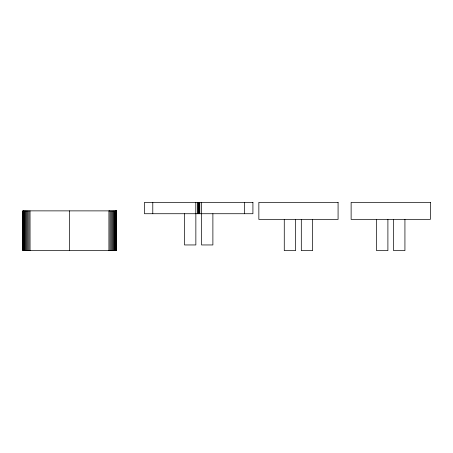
<?xml version="1.0" encoding="UTF-8"?>
<svg xmlns="http://www.w3.org/2000/svg" width="453" height="453" viewBox="0 0 453 453"><rect width="100%" height="100%" fill="white"/><g stroke="black" fill="none" stroke-linecap="round" stroke-linejoin="round"><path stroke-width="0.68" d="M22.956 250.634L22.99 210.866M23.324 250.634L23.324 210.866M23.822 250.634L23.822 210.866M25.17 250.634L25.198 210.866M26.008 250.634L26.008 210.866M26.925 250.634L26.925 210.866M69.49 250.634L69.49 210.866M110.011 250.634L110.039 210.883L22.65 210.866L22.729 250.634L116.245 250.634L116.376 210.883L116.245 250.634M112.973 250.634L112.995 210.883M114.535 250.634L114.603 210.883M116.019 250.634L115.996 210.883L116.376 210.883L108.924 210.883L108.924 250.634M30.034 210.866L30.057 250.634M28.958 210.866L28.969 250.634M27.882 210.866L27.922 250.634M24.377 210.866L24.439 250.634M404.931 219.405L404.931 250.634L393.578 250.634L393.578 219.405M387.898 219.405L387.898 250.634L376.539 250.634L376.539 219.405M312.661 219.405L312.661 250.634L301.307 250.634L301.307 219.405M295.628 219.405L295.628 250.634L284.269 250.634L284.269 219.405M244.597 202.366L244.597 213.725M212.887 213.725L212.887 244.954L201.534 244.954L201.534 213.725M201.591 202.366L201.591 213.725M199.784 202.366L199.784 213.725M199.246 202.366L199.246 213.725M198.691 202.366L198.691 213.725M198.142 202.366L198.142 213.725M197.604 202.366L197.604 213.725M195.855 213.725L195.855 244.954L184.496 244.954L184.496 213.725M195.792 202.366L195.792 213.725M152.786 202.366L152.786 213.725M115.651 210.883L115.657 250.634M115.158 210.883L115.158 250.634M113.805 210.883L113.805 250.634M112.05 210.883L112.05 250.634M111.059 210.883L111.059 250.634M252.916 202.366L144.473 202.366L144.473 213.725L252.916 213.725L252.916 202.366M338.08 202.366L258.85 202.366L258.85 219.405L338.08 219.405L338.08 202.366M430.35 202.366L351.126 202.366L351.126 219.405L430.35 219.405L430.35 202.366"/></g></svg>
